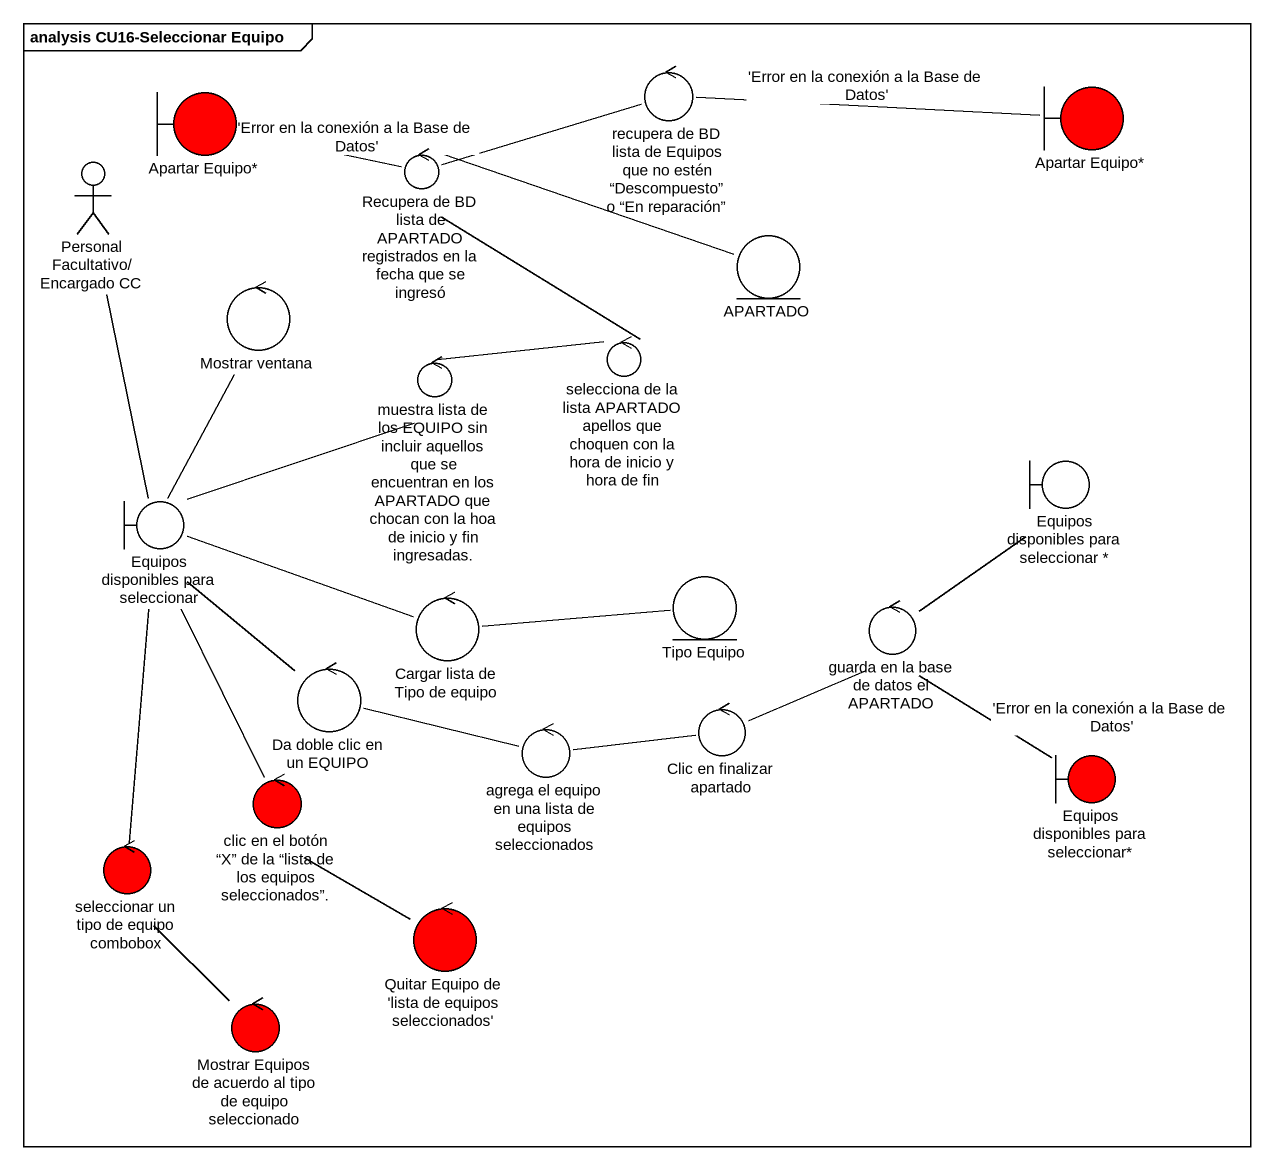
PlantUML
@startuml
mainframe analysis CU16-Seleccionar Equipo
control "recupera de BD lista de Equipos que no estén “Descompuesto” o “En reparación”" as recupera_de_BD_lista_de
boundary "Apartar Equipo*" as Apartar_Equipo #FF0000
boundary "Apartar Equipo*" as Apartar_Equipo_2 #FF0000
actor "Personal Facultativo/Encargado CC" as Personal_Facultativo
control "Recupera de BD lista de APARTADO registrados en la fecha que se ingresó" as Recupera_de_BD_lista_de
entity APARTADO
control "Mostrar ventana" as Mostrar_ventana
control "selecciona de la lista APARTADO apellos que choquen con la hora de inicio y hora de fin" as selecciona_de_la_lista
control "muestra lista de los EQUIPO sin incluir aquellos que se encuentran en los APARTADO que chocan con la hoa de inicio y fin ingresadas." as muestra_lista_de_los_EQUIPO
boundary "Equipos disponibles para seleccionar *" as Equipos_disponibles_para
boundary "Equipos disponibles para seleccionar" as Equipos_disponibles_para_2
control "Cargar lista de Tipo de equipo" as Cargar_lista_de_Tipo_de
entity "Tipo Equipo" as Tipo_Equipo
control "Da doble clic en un EQUIPO" as Da_doble_clic_en_un_EQUIPO
control "guarda en la base de datos el APARTADO" as guarda_en_la_base_de_datos
control "agrega el equipo en una lista de equipos seleccionados" as agrega_el_equipo_en_una
control "Clic en finalizar apartado" as Clic_en_finalizar_apartado
control "clic en el botón “X” de la “lista de los equipos seleccionados”." as clic_en_el_botón_X_de_la #FF0000
boundary "Equipos disponibles para seleccionar*" as Equipos_disponibles_para_3 #FF0000
control "seleccionar un tipo de equipo combobox" as seleccionar_un_tipo_de #FF0000
control "Quitar Equipo de 'lista de equipos seleccionados'" as Quitar_Equipo_de_lista_de #FF0000
control "Mostrar Equipos de acuerdo al tipo de equipo seleccionado" as Mostrar_Equipos_de_acuerdo #FF0000
recupera_de_BD_lista_de -right- Apartar_Equipo_2 : 'Error en la conexión a la Base de Datos'
Personal_Facultativo -- Equipos_disponibles_para_2
Recupera_de_BD_lista_de -right- recupera_de_BD_lista_de
Recupera_de_BD_lista_de -left- Apartar_Equipo : 'Error en la conexión a la Base de Datos'
Recupera_de_BD_lista_de -right- APARTADO
Recupera_de_BD_lista_de -- selecciona_de_la_lista
Mostrar_ventana -- Equipos_disponibles_para_2
selecciona_de_la_lista -left- muestra_lista_de_los_EQUIPO
muestra_lista_de_los_EQUIPO -left- Equipos_disponibles_para_2
Equipos_disponibles_para_2 -right- Cargar_lista_de_Tipo_de
Equipos_disponibles_para_2 -- Da_doble_clic_en_un_EQUIPO
Equipos_disponibles_para_2 -- clic_en_el_botón_X_de_la
Equipos_disponibles_para_2 -- seleccionar_un_tipo_de
Tipo_Equipo -left- Cargar_lista_de_Tipo_de
Da_doble_clic_en_un_EQUIPO -right- agrega_el_equipo_en_una
guarda_en_la_base_de_datos -up- Equipos_disponibles_para
guarda_en_la_base_de_datos -- Equipos_disponibles_para_3 : 'Error en la conexión a la Base de Datos'
agrega_el_equipo_en_una -right- Clic_en_finalizar_apartado
Clic_en_finalizar_apartado -right- guarda_en_la_base_de_datos
clic_en_el_botón_X_de_la -- Quitar_Equipo_de_lista_de
seleccionar_un_tipo_de -- Mostrar_Equipos_de_acuerdo
@enduml
